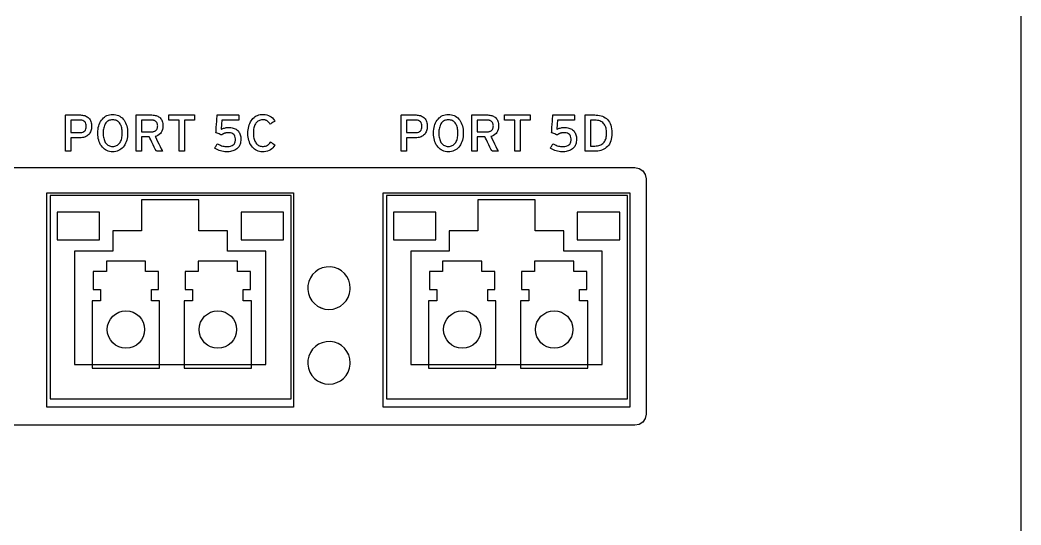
# Model space of a CAD drawing. Extents: x 1 to 47.7, y 0.2 to 35.
# Drawn here: x 40.567 to 43.246, y 12.412 to 13.763 of the extents above; entities that cross this region are included whole.
import ezdxf

# ---------------------------------------------------------------- set-up
doc = ezdxf.new("R2010")
doc.units = 0
doc.header["$MEASUREMENT"] = 0
for name, color, linetype in [('2_1__NONE__X', 7, 'CONTINUOUS'), ('2_5__PORTS_5C___5D__2__10-', 7, 'CONTINUOUS'), ('2_6__PORTS_5C___5D__2__100', 7, 'CONTINUOUS'), ('2_7__PORTS_5C___5D__1__10-', 7, 'CONTINUOUS'), ('7_0_____DWG', 7, 'CONTINUOUS')]:
    doc.layers.add(name, color=color, linetype=linetype)

msp = doc.modelspace()

# ---------------------------------------------------------------- linework, layer by layer
at = {"layer": '2_1__NONE__X'}
msp.add_lwpolyline([(40.4226, 13.3686), (40.7565, 13.3686), (40.9201, 13.3686), (41.0799, 13.3686), (41.2343, 13.3686), (41.3823, 13.3686), (41.5223, 13.3686), (41.6532, 13.3686), (41.7148, 13.3686), (41.7736, 13.3686), (41.8295, 13.3686), (41.8822, 13.3686), (41.9317, 13.3686), (41.9777, 13.3686), (42.0201, 13.3686), (42.0588, 13.3686), (42.0935, 13.3686), (42.1241, 13.3686), (42.1504, 13.3686), (42.1724, 13.3686), (42.1897, 13.3686), (42.2023, 13.3686), (42.21, 13.3686), (42.2126, 13.3686), (42.2243, 13.3662), (42.2338, 13.3598), (42.2402, 13.3503), (42.2426, 13.3386), (42.2426, 13.3386), (42.2426, 13.3368), (42.2426, 13.3315), (42.2426, 13.323), (42.2426, 13.3115), (42.2426, 13.2804), (42.2426, 13.2401), (42.2426, 13.1925), (42.2426, 13.1393), (42.2426, 13.0236), (42.2426, 12.9079), (42.2426, 12.8547), (42.2426, 12.807), (42.2426, 12.7668), (42.2426, 12.7357), (42.2426, 12.7242), (42.2426, 12.7157), (42.2426, 12.7104), (42.2426, 12.7086), (42.2402, 12.6969), (42.2338, 12.6874), (42.2243, 12.681), (42.2126, 12.6786), (42.21, 12.6786), (42.2023, 12.6786), (42.1897, 12.6786), (42.1724, 12.6786), (42.1504, 12.6786), (42.1241, 12.6786), (42.0935, 12.6786), (42.0588, 12.6786), (42.0201, 12.6786), (41.9777, 12.6786), (41.9317, 12.6786), (41.8822, 12.6786), (41.8295, 12.6786), (41.7736, 12.6786), (41.7148, 12.6786), (41.6532, 12.6786), (41.5223, 12.6786), (41.3823, 12.6786), (41.2343, 12.6786), (41.0799, 12.6786), (40.9201, 12.6786), (40.7565, 12.6786), (40.4226, 12.6786)], dxfattribs=at)
at = {"layer": '2_5__PORTS_5C___5D__2__10-'}
for points in [[(41.2991, 13.3011), (41.2991, 12.727), (40.639, 12.727), (40.639, 13.3011), (41.2991, 13.3011)], [(42.1991, 13.3011), (42.1991, 12.727), (41.539, 12.727), (41.539, 13.3011), (42.1991, 13.3011)], [(41.1226, 13.1445), (41.1226, 13.1996), (41.0458, 13.1996), (41.0458, 13.2823), (40.8922, 13.2823), (40.8922, 13.1996), (40.8155, 13.1996), (40.8155, 13.1445), (40.7131, 13.1445), (40.7131, 12.8414), (41.2249, 12.8414), (41.2249, 13.1445), (41.1226, 13.1445)], [(42.0226, 13.1445), (42.0226, 13.1996), (41.9458, 13.1996), (41.9458, 13.2823), (41.7922, 13.2823), (41.7922, 13.1996), (41.7155, 13.1996), (41.7155, 13.1445), (41.6131, 13.1445), (41.6131, 12.8414), (42.1249, 12.8414), (42.1249, 13.1445), (42.0226, 13.1445)], [(40.6664, 13.2491), (40.6664, 13.1748), (40.7803, 13.1748), (40.7803, 13.2491), (40.6664, 13.2491)], [(41.1586, 13.2491), (41.1586, 13.1748), (41.2726, 13.1748), (41.2726, 13.2491), (41.1586, 13.2491)], [(41.5663, 13.2491), (41.5663, 13.1748), (41.6803, 13.1748), (41.6803, 13.2491), (41.5663, 13.2491)], [(42.0586, 13.2491), (42.0586, 13.1748), (42.1726, 13.1748), (42.1726, 13.2491), (42.0586, 13.2491)]]:
    msp.add_lwpolyline(points, dxfattribs=at)
for points in [[(41.451, 13.0457), (41.45, 13.0568), (41.4469, 13.0671), (41.442, 13.0765), (41.4356, 13.0848), (41.4277, 13.0918), (41.4186, 13.0972), (41.4086, 13.1009), (41.3978, 13.1026), (41.3866, 13.1023), (41.376, 13.0999), (41.3663, 13.0956), (41.3576, 13.0896), (41.3502, 13.0822), (41.3442, 13.0735), (41.3399, 13.0638), (41.3375, 13.0532), (41.3371, 13.042), (41.3389, 13.0312), (41.3426, 13.0211), (41.348, 13.0121), (41.355, 13.0042), (41.3633, 12.9978), (41.3727, 12.9929), (41.383, 12.9898), (41.394, 12.9887), (41.4051, 12.9898), (41.4154, 12.9929), (41.4248, 12.9978), (41.4331, 13.0042), (41.44, 13.0121), (41.4455, 13.0211), (41.4492, 13.0312), (41.4509, 13.042), (41.451, 13.0457), (41.451, 13.0457), (41.451, 13.0457), (41.451, 13.0457), (41.451, 13.0457), (41.451, 13.0457), (41.451, 13.0457), (41.451, 13.0457), (41.451, 13.0457), (41.451, 13.0457), (41.451, 13.0457), (41.451, 13.0457), (41.451, 13.0457), (41.451, 13.0457), (41.451, 13.0457), (41.451, 13.0457)], [(41.451, 12.8458), (41.45, 12.8568), (41.4469, 12.8671), (41.442, 12.8765), (41.4356, 12.8848), (41.4277, 12.8918), (41.4186, 12.8972), (41.4086, 12.9009), (41.3978, 12.9026), (41.3866, 12.9023), (41.376, 12.8998), (41.3663, 12.8955), (41.3576, 12.8896), (41.3502, 12.8822), (41.3442, 12.8735), (41.3399, 12.8638), (41.3375, 12.8532), (41.3371, 12.842), (41.3389, 12.8312), (41.3426, 12.8211), (41.348, 12.8121), (41.355, 12.8042), (41.3633, 12.7978), (41.3727, 12.7929), (41.383, 12.7898), (41.394, 12.7888), (41.4051, 12.7898), (41.4154, 12.7929), (41.4248, 12.7978), (41.4331, 12.8042), (41.44, 12.8121), (41.4455, 12.8211), (41.4492, 12.8312), (41.4509, 12.842), (41.451, 12.8458), (41.451, 12.8458), (41.451, 12.8458), (41.451, 12.8458), (41.451, 12.8458), (41.451, 12.8458), (41.451, 12.8458), (41.451, 12.8458), (41.451, 12.8458), (41.451, 12.8458), (41.451, 12.8458), (41.451, 12.8458), (41.451, 12.8458), (41.451, 12.8458), (41.451, 12.8458), (41.451, 12.8458)]]:
    msp.add_lwpolyline(points, close=True, dxfattribs=at)
at = {"layer": '2_6__PORTS_5C___5D__2__100'}
for points in [[(41.2925, 13.2941), (40.6477, 13.2941), (40.6477, 12.7494), (41.2925, 12.7494), (41.2925, 13.2941)], [(42.1925, 13.2941), (41.5477, 13.2941), (41.5477, 12.7494), (42.1925, 12.7494), (42.1925, 13.2941)], [(40.9187, 13.0119), (40.9187, 13.042), (40.9382, 13.042), (40.9382, 13.0899), (40.9032, 13.0899), (40.9032, 13.118), (40.7982, 13.118), (40.7982, 13.0899), (40.7632, 13.0899), (40.7632, 13.042), (40.7827, 13.042), (40.7827, 13.0119), (40.7607, 13.0119), (40.7607, 12.8319), (40.9407, 12.8319), (40.9407, 13.0119), (40.9187, 13.0119)], [(41.1647, 13.0119), (41.1647, 13.042), (41.1842, 13.042), (41.1842, 13.0899), (41.1492, 13.0899), (41.1492, 13.118), (41.0442, 13.118), (41.0442, 13.0899), (41.0092, 13.0899), (41.0092, 13.042), (41.0287, 13.042), (41.0287, 13.0119), (41.0067, 13.0119), (41.0067, 12.8319), (41.1867, 12.8319), (41.1867, 13.0119), (41.1647, 13.0119)], [(41.8187, 13.0119), (41.8187, 13.042), (41.8382, 13.042), (41.8382, 13.0899), (41.8032, 13.0899), (41.8032, 13.118), (41.6982, 13.118), (41.6982, 13.0899), (41.6632, 13.0899), (41.6632, 13.042), (41.6827, 13.042), (41.6827, 13.0119), (41.6607, 13.0119), (41.6607, 12.8319), (41.8407, 12.8319), (41.8407, 13.0119), (41.8187, 13.0119)], [(42.0647, 13.0119), (42.0647, 13.042), (42.0842, 13.042), (42.0842, 13.0899), (42.0492, 13.0899), (42.0492, 13.118), (41.9442, 13.118), (41.9442, 13.0899), (41.9092, 13.0899), (41.9092, 13.042), (41.9287, 13.042), (41.9287, 13.0119), (41.9067, 13.0119), (41.9067, 12.8319), (42.0867, 12.8319), (42.0867, 13.0119), (42.0647, 13.0119)]]:
    msp.add_lwpolyline(points, dxfattribs=at)
for points in [[(41.451, 13.0457), (41.4499, 13.0568), (41.4469, 13.0671), (41.442, 13.0765), (41.4355, 13.0848), (41.4277, 13.0918), (41.4186, 13.0972), (41.4086, 13.1009), (41.3977, 13.1026), (41.3866, 13.1023), (41.376, 13.0999), (41.3662, 13.0956), (41.3576, 13.0896), (41.3502, 13.0822), (41.3442, 13.0735), (41.3399, 13.0638), (41.3375, 13.0532), (41.3371, 13.042), (41.3389, 13.0312), (41.3426, 13.0211), (41.348, 13.0121), (41.3549, 13.0042), (41.3632, 12.9978), (41.3726, 12.9929), (41.383, 12.9898), (41.394, 12.9887), (41.405, 12.9898), (41.4154, 12.9929), (41.4248, 12.9978), (41.4331, 13.0042), (41.44, 13.0121), (41.4454, 13.0211), (41.4491, 13.0312), (41.4509, 13.042), (41.451, 13.0457), (41.451, 13.0457), (41.451, 13.0457), (41.451, 13.0457), (41.451, 13.0457), (41.451, 13.0457), (41.451, 13.0457), (41.451, 13.0457), (41.451, 13.0457), (41.451, 13.0457), (41.451, 13.0457), (41.451, 13.0457), (41.451, 13.0457), (41.451, 13.0457), (41.451, 13.0457), (41.451, 13.0457)], [(40.8507, 12.8849), (40.8406, 12.8859), (40.8312, 12.8889), (40.8227, 12.8935), (40.8153, 12.8996), (40.8092, 12.907), (40.8046, 12.9155), (40.8017, 12.9249), (40.8007, 12.9349), (40.8017, 12.945), (40.8046, 12.9544), (40.8092, 12.9629), (40.8153, 12.9703), (40.8227, 12.9764), (40.8312, 12.981), (40.8406, 12.9839), (40.8507, 12.9849), (40.8608, 12.9839), (40.8702, 12.981), (40.8786, 12.9764), (40.886, 12.9703), (40.8922, 12.9629), (40.8968, 12.9544), (40.8997, 12.945), (40.9007, 12.9349), (40.8997, 12.9249), (40.8968, 12.9155), (40.8922, 12.907), (40.886, 12.8996), (40.8786, 12.8935), (40.8702, 12.8889), (40.8608, 12.8859)], [(41.0967, 12.8849), (41.0866, 12.8859), (41.0772, 12.8889), (41.0687, 12.8935), (41.0613, 12.8996), (41.0552, 12.907), (41.0506, 12.9155), (41.0477, 12.9249), (41.0467, 12.9349), (41.0477, 12.945), (41.0506, 12.9544), (41.0552, 12.9629), (41.0613, 12.9703), (41.0687, 12.9764), (41.0772, 12.981), (41.0866, 12.9839), (41.0967, 12.9849), (41.1068, 12.9839), (41.1161, 12.981), (41.1246, 12.9764), (41.132, 12.9703), (41.1382, 12.9629), (41.1428, 12.9544), (41.1457, 12.945), (41.1467, 12.9349), (41.1457, 12.9249), (41.1428, 12.9155), (41.1382, 12.907), (41.132, 12.8996), (41.1246, 12.8935), (41.1161, 12.8889), (41.1068, 12.8859)], [(41.7507, 12.8849), (41.7406, 12.8859), (41.7312, 12.8889), (41.7227, 12.8935), (41.7153, 12.8996), (41.7092, 12.907), (41.7046, 12.9155), (41.7017, 12.9249), (41.7007, 12.9349), (41.7017, 12.945), (41.7046, 12.9544), (41.7092, 12.9629), (41.7153, 12.9703), (41.7227, 12.9764), (41.7312, 12.981), (41.7406, 12.9839), (41.7507, 12.9849), (41.7608, 12.9839), (41.7701, 12.981), (41.7786, 12.9764), (41.786, 12.9703), (41.7921, 12.9629), (41.7967, 12.9544), (41.7997, 12.945), (41.8007, 12.9349), (41.7997, 12.9249), (41.7967, 12.9155), (41.7921, 12.907), (41.786, 12.8996), (41.7786, 12.8935), (41.7701, 12.8889), (41.7608, 12.8859)], [(41.9967, 12.8849), (41.9866, 12.8859), (41.9772, 12.8889), (41.9687, 12.8935), (41.9613, 12.8996), (41.9552, 12.907), (41.9506, 12.9155), (41.9477, 12.9249), (41.9467, 12.9349), (41.9477, 12.945), (41.9506, 12.9544), (41.9552, 12.9629), (41.9613, 12.9703), (41.9687, 12.9764), (41.9772, 12.981), (41.9866, 12.9839), (41.9967, 12.9849), (42.0067, 12.9839), (42.0161, 12.981), (42.0246, 12.9764), (42.032, 12.9703), (42.0381, 12.9629), (42.0428, 12.9544), (42.0457, 12.945), (42.0467, 12.9349), (42.0457, 12.9249), (42.0428, 12.9155), (42.0381, 12.907), (42.032, 12.8996), (42.0246, 12.8935), (42.0161, 12.8889), (42.0067, 12.8859)], [(41.451, 12.8458), (41.4499, 12.8568), (41.4469, 12.8671), (41.442, 12.8765), (41.4355, 12.8848), (41.4277, 12.8918), (41.4186, 12.8972), (41.4086, 12.9009), (41.3977, 12.9026), (41.3866, 12.9023), (41.376, 12.8998), (41.3662, 12.8955), (41.3576, 12.8896), (41.3502, 12.8822), (41.3442, 12.8735), (41.3399, 12.8638), (41.3375, 12.8532), (41.3371, 12.842), (41.3389, 12.8312), (41.3426, 12.8211), (41.348, 12.8121), (41.3549, 12.8042), (41.3632, 12.7978), (41.3726, 12.7929), (41.383, 12.7898), (41.394, 12.7888), (41.405, 12.7898), (41.4154, 12.7929), (41.4248, 12.7978), (41.4331, 12.8042), (41.44, 12.8121), (41.4454, 12.8211), (41.4491, 12.8312), (41.4509, 12.842), (41.451, 12.8458), (41.451, 12.8458), (41.451, 12.8458), (41.451, 12.8458), (41.451, 12.8458), (41.451, 12.8458), (41.451, 12.8458), (41.451, 12.8458), (41.451, 12.8458), (41.451, 12.8458), (41.451, 12.8458), (41.451, 12.8458), (41.451, 12.8458), (41.451, 12.8458), (41.451, 12.8458), (41.451, 12.8458)]]:
    msp.add_lwpolyline(points, close=True, dxfattribs=at)
at = {"layer": '2_7__PORTS_5C___5D__1__10-'}
for points in [[(41.2925, 13.2941), (40.6477, 13.2941), (40.6477, 12.7494), (41.2925, 12.7494), (41.2925, 13.2941)], [(42.1991, 13.3011), (42.1991, 12.727), (41.539, 12.727), (41.539, 13.3011), (42.1991, 13.3011)], [(42.0226, 13.1445), (42.0226, 13.1996), (41.9458, 13.1996), (41.9458, 13.2823), (41.7922, 13.2823), (41.7922, 13.1996), (41.7155, 13.1996), (41.7155, 13.1445), (41.6131, 13.1445), (41.6131, 12.8414), (42.1249, 12.8414), (42.1249, 13.1445), (42.0226, 13.1445)], [(41.5663, 13.2491), (41.5663, 13.1748), (41.6803, 13.1748), (41.6803, 13.2491), (41.5663, 13.2491)], [(42.0586, 13.2491), (42.0586, 13.1748), (42.1726, 13.1748), (42.1726, 13.2491), (42.0586, 13.2491)], [(40.9187, 13.0119), (40.9187, 13.042), (40.9382, 13.042), (40.9382, 13.0899), (40.9032, 13.0899), (40.9032, 13.118), (40.7982, 13.118), (40.7982, 13.0899), (40.7632, 13.0899), (40.7632, 13.042), (40.7827, 13.042), (40.7827, 13.0119), (40.7607, 13.0119), (40.7607, 12.8319), (40.9407, 12.8319), (40.9407, 13.0119), (40.9187, 13.0119)], [(41.1647, 13.0119), (41.1647, 13.042), (41.1842, 13.042), (41.1842, 13.0899), (41.1492, 13.0899), (41.1492, 13.118), (41.0442, 13.118), (41.0442, 13.0899), (41.0092, 13.0899), (41.0092, 13.042), (41.0287, 13.042), (41.0287, 13.0119), (41.0067, 13.0119), (41.0067, 12.8319), (41.1867, 12.8319), (41.1867, 13.0119), (41.1647, 13.0119)]]:
    msp.add_lwpolyline(points, dxfattribs=at)
for points in [[(41.451, 13.0457), (41.45, 13.0568), (41.4469, 13.0671), (41.442, 13.0765), (41.4356, 13.0848), (41.4277, 13.0918), (41.4186, 13.0972), (41.4086, 13.1009), (41.3978, 13.1026), (41.3866, 13.1023), (41.376, 13.0999), (41.3663, 13.0956), (41.3576, 13.0896), (41.3502, 13.0822), (41.3442, 13.0735), (41.3399, 13.0638), (41.3375, 13.0532), (41.3371, 13.042), (41.3389, 13.0312), (41.3426, 13.0211), (41.348, 13.0121), (41.355, 13.0042), (41.3633, 12.9978), (41.3727, 12.9929), (41.383, 12.9898), (41.394, 12.9887), (41.4051, 12.9898), (41.4154, 12.9929), (41.4248, 12.9978), (41.4331, 13.0042), (41.44, 13.0121), (41.4455, 13.0211), (41.4492, 13.0312), (41.4509, 13.042), (41.451, 13.0457), (41.451, 13.0457), (41.451, 13.0457), (41.451, 13.0457), (41.451, 13.0457), (41.451, 13.0457), (41.451, 13.0457), (41.451, 13.0457), (41.451, 13.0457), (41.451, 13.0457), (41.451, 13.0457), (41.451, 13.0457), (41.451, 13.0457), (41.451, 13.0457), (41.451, 13.0457), (41.451, 13.0457)], [(40.8507, 12.8849), (40.8406, 12.8859), (40.8312, 12.8889), (40.8227, 12.8935), (40.8153, 12.8996), (40.8092, 12.907), (40.8046, 12.9155), (40.8017, 12.9249), (40.8007, 12.9349), (40.8017, 12.945), (40.8046, 12.9544), (40.8092, 12.9629), (40.8153, 12.9703), (40.8227, 12.9764), (40.8312, 12.981), (40.8406, 12.9839), (40.8507, 12.9849), (40.8608, 12.9839), (40.8702, 12.981), (40.8786, 12.9764), (40.886, 12.9703), (40.8922, 12.9629), (40.8968, 12.9544), (40.8997, 12.945), (40.9007, 12.9349), (40.8997, 12.9249), (40.8968, 12.9155), (40.8922, 12.907), (40.886, 12.8996), (40.8786, 12.8935), (40.8702, 12.8889), (40.8608, 12.8859)], [(41.0967, 12.8849), (41.0866, 12.8859), (41.0772, 12.8889), (41.0687, 12.8935), (41.0613, 12.8996), (41.0552, 12.907), (41.0506, 12.9155), (41.0477, 12.9249), (41.0467, 12.9349), (41.0477, 12.945), (41.0506, 12.9544), (41.0552, 12.9629), (41.0613, 12.9703), (41.0687, 12.9764), (41.0772, 12.981), (41.0866, 12.9839), (41.0967, 12.9849), (41.1068, 12.9839), (41.1161, 12.981), (41.1246, 12.9764), (41.132, 12.9703), (41.1382, 12.9629), (41.1428, 12.9544), (41.1457, 12.945), (41.1467, 12.9349), (41.1457, 12.9249), (41.1428, 12.9155), (41.1382, 12.907), (41.132, 12.8996), (41.1246, 12.8935), (41.1161, 12.8889), (41.1068, 12.8859)], [(41.451, 12.8458), (41.45, 12.8568), (41.4469, 12.8671), (41.442, 12.8765), (41.4356, 12.8848), (41.4277, 12.8918), (41.4186, 12.8972), (41.4086, 12.9009), (41.3978, 12.9026), (41.3866, 12.9023), (41.376, 12.8998), (41.3663, 12.8955), (41.3576, 12.8896), (41.3502, 12.8822), (41.3442, 12.8735), (41.3399, 12.8638), (41.3375, 12.8532), (41.3371, 12.842), (41.3389, 12.8312), (41.3426, 12.8211), (41.348, 12.8121), (41.355, 12.8042), (41.3633, 12.7978), (41.3727, 12.7929), (41.383, 12.7898), (41.394, 12.7888), (41.4051, 12.7898), (41.4154, 12.7929), (41.4248, 12.7978), (41.4331, 12.8042), (41.44, 12.8121), (41.4455, 12.8211), (41.4492, 12.8312), (41.4509, 12.842), (41.451, 12.8458), (41.451, 12.8458), (41.451, 12.8458), (41.451, 12.8458), (41.451, 12.8458), (41.451, 12.8458), (41.451, 12.8458), (41.451, 12.8458), (41.451, 12.8458), (41.451, 12.8458), (41.451, 12.8458), (41.451, 12.8458), (41.451, 12.8458), (41.451, 12.8458), (41.451, 12.8458), (41.451, 12.8458)]]:
    msp.add_lwpolyline(points, close=True, dxfattribs=at)
at = {"layer": '7_0_____DWG'}
for points in [[(43.2459, 13.7739), (43.2459, 13.7114), (43.2459, 13.6479), (43.2459, 13.5834), (43.2459, 13.518), (43.2459, 13.4517), (43.2459, 13.3845), (43.2459, 13.3165), (43.2459, 13.2477), (43.2459, 13.1781), (43.2459, 13.1079), (43.2459, 13.037), (43.2459, 12.9654), (43.2459, 12.8932), (43.2459, 12.8205), (43.2459, 12.6735), (43.2459, 12.5247), (43.2459, 12.3745)], [(41.007, 13.4951), (41.007, 13.4121), (40.9929, 13.4121), (40.9929, 13.4951), (40.9655, 13.4951), (40.9655, 13.5093), (41.0345, 13.5093), (41.0345, 13.4951), (41.007, 13.4951)], [(41.9054, 13.4951), (41.9054, 13.4121), (41.8913, 13.4121), (41.8913, 13.4951), (41.8638, 13.4951), (41.8638, 13.5093), (41.9328, 13.5093), (41.9328, 13.4951), (41.9054, 13.4951)]]:
    msp.add_lwpolyline(points, dxfattribs=at)
for points in [[(40.7588, 13.4789), (40.7586, 13.4755), (40.7582, 13.4723), (40.7576, 13.4693), (40.7568, 13.4665), (40.7557, 13.4639), (40.7544, 13.4614), (40.7529, 13.4592), (40.7511, 13.4572), (40.7491, 13.4553), (40.747, 13.4537), (40.7447, 13.4523), (40.7423, 13.4511), (40.7397, 13.4501), (40.737, 13.4494), (40.7341, 13.4488), (40.7311, 13.4485), (40.7279, 13.4484), (40.7268, 13.4484), (40.7245, 13.4484), (40.721, 13.4484), (40.7169, 13.4484), (40.7126, 13.4484), (40.7086, 13.4484), (40.7054, 13.4484), (40.7034, 13.4484), (40.7029, 13.4482), (40.7029, 13.446), (40.7029, 13.4417), (40.7029, 13.4361), (40.7029, 13.4299), (40.7029, 13.4237), (40.7029, 13.4182), (40.7029, 13.4141), (40.7029, 13.4122), (40.7026, 13.4121), (40.7014, 13.4121), (40.6995, 13.4121), (40.6972, 13.4121), (40.6948, 13.4121), (40.6925, 13.4121), (40.6907, 13.4121), (40.6894, 13.4121), (40.6891, 13.4123), (40.6891, 13.4175), (40.6891, 13.4284), (40.6891, 13.4431), (40.6891, 13.4598), (40.6891, 13.4766), (40.6891, 13.4916), (40.6891, 13.503), (40.6891, 13.5089), (40.6898, 13.5093), (40.693, 13.5093), (40.6982, 13.5093), (40.7046, 13.5093), (40.7115, 13.5093), (40.7181, 13.5093), (40.7236, 13.5093), (40.7273, 13.5093), (40.7288, 13.5093), (40.7319, 13.5092), (40.7348, 13.5089), (40.7375, 13.5083), (40.7402, 13.5076), (40.7426, 13.5066), (40.745, 13.5055), (40.7472, 13.5042), (40.7493, 13.5026), (40.7512, 13.5008), (40.753, 13.4988), (40.7545, 13.4966), (40.7558, 13.4942), (40.7568, 13.4915), (40.7576, 13.4887), (40.7582, 13.4856), (40.7586, 13.4824)], [(40.8551, 13.4608), (40.8549, 13.4556), (40.8544, 13.4507), (40.8537, 13.446), (40.8526, 13.4416), (40.8513, 13.4374), (40.8497, 13.4335), (40.8478, 13.4298), (40.8456, 13.4264), (40.8431, 13.4232), (40.8404, 13.4203), (40.8374, 13.4178), (40.8343, 13.4156), (40.8309, 13.4139), (40.8273, 13.4125), (40.8234, 13.4115), (40.8194, 13.4108), (40.8151, 13.4106), (40.8109, 13.4108), (40.8069, 13.4115), (40.8031, 13.4125), (40.7995, 13.4139), (40.7962, 13.4156), (40.7931, 13.4178), (40.7902, 13.4203), (40.7875, 13.4232), (40.785, 13.4264), (40.7827, 13.4298), (40.7808, 13.4335), (40.7792, 13.4374), (40.7778, 13.4416), (40.7767, 13.446), (40.776, 13.4507), (40.7755, 13.4556), (40.7753, 13.4608), (40.7755, 13.4659), (40.776, 13.4709), (40.7767, 13.4755), (40.7778, 13.48), (40.7792, 13.4842), (40.7808, 13.4881), (40.7827, 13.4919), (40.785, 13.4953), (40.7875, 13.4985), (40.7902, 13.5014), (40.7931, 13.5038), (40.7962, 13.5059), (40.7995, 13.5077), (40.8031, 13.509), (40.8069, 13.51), (40.8109, 13.5106), (40.8151, 13.5109), (40.8194, 13.5106), (40.8234, 13.51), (40.8273, 13.509), (40.8309, 13.5077), (40.8343, 13.5059), (40.8374, 13.5038), (40.8404, 13.5014), (40.8431, 13.4985), (40.8456, 13.4953), (40.8478, 13.4919), (40.8497, 13.4881), (40.8513, 13.4842), (40.8526, 13.48), (40.8537, 13.4755), (40.8544, 13.4709), (40.8549, 13.4659)], [(40.9498, 13.4803), (40.9494, 13.4751), (40.9485, 13.4704), (40.9471, 13.4663), (40.9452, 13.4626), (40.9427, 13.4594), (40.9396, 13.4567), (40.9361, 13.4544), (40.932, 13.4527), (40.9292, 13.4516), (40.9303, 13.4492), (40.9326, 13.4446), (40.9355, 13.4385), (40.9388, 13.4317), (40.9421, 13.4249), (40.945, 13.4189), (40.9472, 13.4145), (40.9482, 13.4122), (40.948, 13.4121), (40.9466, 13.4121), (40.9444, 13.4121), (40.9418, 13.4121), (40.939, 13.4121), (40.9363, 13.4121), (40.934, 13.4121), (40.9325, 13.4121), (40.932, 13.4121), (40.9312, 13.4138), (40.9293, 13.4178), (40.9266, 13.4234), (40.9234, 13.4298), (40.9202, 13.4365), (40.9173, 13.4425), (40.9149, 13.4473), (40.9136, 13.4501), (40.9132, 13.4506), (40.9118, 13.4506), (40.9092, 13.4506), (40.9059, 13.4506), (40.9022, 13.4506), (40.8986, 13.4506), (40.8955, 13.4506), (40.8932, 13.4506), (40.8921, 13.4506), (40.8921, 13.4496), (40.8921, 13.4462), (40.8921, 13.441), (40.8921, 13.4347), (40.8921, 13.428), (40.8921, 13.4217), (40.8921, 13.4165), (40.8921, 13.4131), (40.8921, 13.4121), (40.8914, 13.4121), (40.8899, 13.4121), (40.8878, 13.4121), (40.8855, 13.4121), (40.8831, 13.4121), (40.881, 13.4121), (40.8793, 13.4121), (40.8784, 13.4121), (40.8783, 13.4132), (40.8783, 13.4204), (40.8783, 13.4325), (40.8783, 13.4478), (40.8783, 13.4646), (40.8783, 13.4809), (40.8783, 13.495), (40.8783, 13.5051), (40.8783, 13.5093), (40.8795, 13.5093), (40.8834, 13.5093), (40.8892, 13.5093), (40.896, 13.5093), (40.9031, 13.5093), (40.9098, 13.5093), (40.9152, 13.5093), (40.9187, 13.5093), (40.9203, 13.5093), (40.9232, 13.5092), (40.926, 13.5088), (40.9286, 13.5083), (40.9312, 13.5076), (40.9336, 13.5067), (40.9359, 13.5057), (40.9381, 13.5044), (40.9402, 13.503), (40.9422, 13.5013), (40.9439, 13.4994), (40.9455, 13.4973), (40.9468, 13.495), (40.9478, 13.4925), (40.9487, 13.4898), (40.9493, 13.4868), (40.9497, 13.4836)], [(41.1582, 13.4451), (41.158, 13.4412), (41.1576, 13.4376), (41.1569, 13.4342), (41.156, 13.431), (41.1548, 13.428), (41.1533, 13.4253), (41.1516, 13.4228), (41.1496, 13.4206), (41.1474, 13.4186), (41.1449, 13.4168), (41.1423, 13.4153), (41.1396, 13.414), (41.1366, 13.4129), (41.1335, 13.412), (41.1302, 13.4113), (41.1268, 13.4108), (41.1231, 13.4106), (41.1193, 13.4106), (41.1153, 13.4108), (41.1114, 13.4113), (41.1075, 13.412), (41.1038, 13.413), (41.1001, 13.4143), (41.0965, 13.4157), (41.0929, 13.4175), (41.0894, 13.4195), (41.0884, 13.4204), (41.0889, 13.4213), (41.0898, 13.4228), (41.0908, 13.4247), (41.092, 13.4268), (41.0931, 13.4287), (41.0941, 13.4305), (41.0948, 13.4317), (41.0951, 13.4322), (41.0977, 13.4308), (41.1007, 13.4294), (41.1036, 13.4281), (41.1066, 13.4271), (41.1096, 13.4262), (41.1126, 13.4255), (41.1157, 13.4251), (41.1187, 13.4248), (41.122, 13.4247), (41.1267, 13.425), (41.1309, 13.4259), (41.1345, 13.4273), (41.1374, 13.4291), (41.1399, 13.4315), (41.1417, 13.4344), (41.143, 13.4377), (41.1437, 13.4416), (41.1438, 13.4457), (41.1433, 13.4493), (41.1423, 13.4525), (41.1409, 13.4552), (41.139, 13.4574), (41.1366, 13.4592), (41.1337, 13.4605), (41.1304, 13.4614), (41.1266, 13.4618), (41.124, 13.4618), (41.1227, 13.4618), (41.1215, 13.4617), (41.1202, 13.4616), (41.1191, 13.4614), (41.1179, 13.4612), (41.1168, 13.461), (41.1157, 13.4607), (41.1147, 13.4604), (41.1137, 13.46), (41.1127, 13.4596), (41.1118, 13.4592), (41.1109, 13.4587), (41.11, 13.4581), (41.1091, 13.4576), (41.1082, 13.457), (41.1073, 13.4564), (41.1065, 13.4557), (41.106, 13.4559), (41.1045, 13.4565), (41.1024, 13.4574), (41.1, 13.4584), (41.0974, 13.4594), (41.095, 13.4604), (41.0931, 13.4612), (41.0918, 13.4617), (41.0915, 13.4619), (41.0917, 13.4644), (41.092, 13.4694), (41.0925, 13.4763), (41.093, 13.4842), (41.0935, 13.4923), (41.094, 13.4996), (41.0944, 13.5054), (41.0947, 13.5088), (41.0951, 13.5093), (41.0989, 13.5093), (41.1057, 13.5093), (41.1144, 13.5093), (41.1242, 13.5093), (41.1339, 13.5093), (41.1425, 13.5093), (41.149, 13.5093), (41.1523, 13.5093), (41.1526, 13.5091), (41.1526, 13.508), (41.1526, 13.5063), (41.1526, 13.5041), (41.1526, 13.5017), (41.1526, 13.4995), (41.1526, 13.4975), (41.1526, 13.4961), (41.1526, 13.4955), (41.1513, 13.4955), (41.1472, 13.4955), (41.1411, 13.4955), (41.1338, 13.4955), (41.1261, 13.4955), (41.1188, 13.4955), (41.1127, 13.4955), (41.1086, 13.4955), (41.1073, 13.4955), (41.1072, 13.4944), (41.107, 13.4919), (41.1068, 13.4884), (41.1065, 13.4843), (41.1062, 13.4801), (41.1059, 13.4762), (41.1056, 13.4731), (41.1055, 13.4712), (41.1061, 13.4711), (41.1079, 13.4722), (41.1099, 13.473), (41.1121, 13.4738), (41.1143, 13.4744), (41.1167, 13.475), (41.1192, 13.4754), (41.1218, 13.4756), (41.1245, 13.4758), (41.1278, 13.4758), (41.1313, 13.4755), (41.1346, 13.475), (41.1376, 13.4743), (41.1405, 13.4734), (41.1431, 13.4723), (41.1456, 13.471), (41.1478, 13.4694), (41.1498, 13.4676), (41.1515, 13.4657), (41.1531, 13.4636), (41.1544, 13.4613), (41.1556, 13.459), (41.1565, 13.4565), (41.1573, 13.4538), (41.1578, 13.4511), (41.1581, 13.4482)], [(41.2493, 13.4292), (41.2467, 13.4252), (41.2439, 13.4217), (41.2408, 13.4187), (41.2373, 13.4162), (41.2336, 13.4141), (41.2295, 13.4125), (41.2252, 13.4114), (41.2205, 13.4108), (41.2158, 13.4106), (41.2117, 13.411), (41.2078, 13.4117), (41.2042, 13.4127), (41.2008, 13.4141), (41.1975, 13.4159), (41.1945, 13.418), (41.1917, 13.4205), (41.1891, 13.4233), (41.1867, 13.4264), (41.1845, 13.4298), (41.1826, 13.4333), (41.181, 13.4371), (41.1797, 13.4412), (41.1786, 13.4455), (41.1778, 13.45), (41.1773, 13.4547), (41.1771, 13.4597), (41.1772, 13.4648), (41.1776, 13.4697), (41.1782, 13.4743), (41.1792, 13.4787), (41.1804, 13.4828), (41.1819, 13.4868), (41.1837, 13.4905), (41.1858, 13.4939), (41.1881, 13.4972), (41.1906, 13.5001), (41.1934, 13.5027), (41.1963, 13.5049), (41.1994, 13.5068), (41.2028, 13.5083), (41.2064, 13.5095), (41.2101, 13.5103), (41.2141, 13.5108), (41.2186, 13.5108), (41.2235, 13.5104), (41.2281, 13.5095), (41.2323, 13.5082), (41.2361, 13.5063), (41.2396, 13.504), (41.2428, 13.5013), (41.2456, 13.498), (41.248, 13.4943), (41.2487, 13.4926), (41.2478, 13.492), (41.2462, 13.491), (41.2443, 13.4898), (41.2422, 13.4884), (41.2401, 13.487), (41.2383, 13.4859), (41.237, 13.485), (41.2364, 13.4847), (41.2357, 13.4858), (41.2349, 13.4871), (41.234, 13.4883), (41.2332, 13.4894), (41.2323, 13.4904), (41.2313, 13.4913), (41.2304, 13.4922), (41.2294, 13.493), (41.2284, 13.4937), (41.2273, 13.4943), (41.2262, 13.4948), (41.225, 13.4952), (41.2237, 13.4956), (41.2223, 13.4959), (41.2209, 13.4961), (41.2194, 13.4963), (41.2178, 13.4964), (41.2158, 13.4963), (41.2131, 13.4961), (41.2105, 13.4956), (41.2082, 13.4949), (41.2059, 13.4939), (41.2039, 13.4927), (41.202, 13.4912), (41.2002, 13.4895), (41.1986, 13.4876), (41.1972, 13.4854), (41.1959, 13.483), (41.1947, 13.4804), (41.1938, 13.4777), (41.193, 13.4747), (41.1924, 13.4716), (41.1919, 13.4682), (41.1917, 13.4647), (41.1916, 13.461), (41.1916, 13.4573), (41.1919, 13.4538), (41.1923, 13.4505), (41.1929, 13.4474), (41.1937, 13.4444), (41.1946, 13.4416), (41.1957, 13.4391), (41.197, 13.4367), (41.1984, 13.4344), (41.2, 13.4324), (41.2017, 13.4306), (41.2036, 13.429), (41.2057, 13.4277), (41.2079, 13.4267), (41.2102, 13.4259), (41.2127, 13.4254), (41.2154, 13.4251), (41.2184, 13.4251), (41.2214, 13.4254), (41.2243, 13.426), (41.2269, 13.427), (41.2294, 13.4283), (41.2316, 13.4298), (41.2337, 13.4317), (41.2355, 13.434), (41.2372, 13.4365), (41.2378, 13.4371), (41.2388, 13.4364), (41.2403, 13.4354), (41.2422, 13.4341), (41.2442, 13.4327), (41.2461, 13.4314), (41.2477, 13.4302), (41.2489, 13.4294)], [(41.6571, 13.4789), (41.6569, 13.4755), (41.6566, 13.4723), (41.6559, 13.4693), (41.6551, 13.4665), (41.654, 13.4639), (41.6527, 13.4614), (41.6512, 13.4592), (41.6494, 13.4572), (41.6474, 13.4553), (41.6453, 13.4537), (41.6431, 13.4523), (41.6406, 13.4511), (41.6381, 13.4501), (41.6353, 13.4494), (41.6325, 13.4488), (41.6294, 13.4485), (41.6263, 13.4484), (41.6252, 13.4484), (41.6228, 13.4484), (41.6194, 13.4484), (41.6153, 13.4484), (41.611, 13.4484), (41.607, 13.4484), (41.6037, 13.4484), (41.6017, 13.4484), (41.6013, 13.4482), (41.6013, 13.446), (41.6013, 13.4417), (41.6013, 13.4361), (41.6013, 13.4299), (41.6013, 13.4237), (41.6013, 13.4182), (41.6013, 13.4141), (41.6013, 13.4122), (41.6009, 13.4121), (41.5997, 13.4121), (41.5978, 13.4121), (41.5956, 13.4121), (41.5931, 13.4121), (41.5909, 13.4121), (41.589, 13.4121), (41.5878, 13.4121), (41.5874, 13.4123), (41.5874, 13.4175), (41.5874, 13.4284), (41.5874, 13.4431), (41.5874, 13.4598), (41.5874, 13.4766), (41.5874, 13.4916), (41.5874, 13.503), (41.5874, 13.5089), (41.5881, 13.5093), (41.5913, 13.5093), (41.5965, 13.5093), (41.6029, 13.5093), (41.6098, 13.5093), (41.6164, 13.5093), (41.6219, 13.5093), (41.6256, 13.5093), (41.6272, 13.5093), (41.6302, 13.5092), (41.6331, 13.5089), (41.6358, 13.5083), (41.6385, 13.5076), (41.641, 13.5066), (41.6433, 13.5055), (41.6455, 13.5042), (41.6476, 13.5026), (41.6495, 13.5008), (41.6513, 13.4988), (41.6528, 13.4966), (41.6541, 13.4942), (41.6551, 13.4915), (41.656, 13.4887), (41.6566, 13.4856), (41.6569, 13.4824)], [(41.7534, 13.4608), (41.7532, 13.4556), (41.7527, 13.4507), (41.752, 13.446), (41.751, 13.4416), (41.7496, 13.4374), (41.748, 13.4335), (41.7461, 13.4298), (41.7439, 13.4264), (41.7414, 13.4232), (41.7387, 13.4203), (41.7358, 13.4178), (41.7326, 13.4156), (41.7292, 13.4139), (41.7256, 13.4125), (41.7218, 13.4115), (41.7177, 13.4108), (41.7134, 13.4106), (41.7092, 13.4108), (41.7052, 13.4115), (41.7014, 13.4125), (41.6978, 13.4139), (41.6945, 13.4156), (41.6914, 13.4178), (41.6885, 13.4203), (41.6858, 13.4232), (41.6833, 13.4264), (41.6811, 13.4298), (41.6791, 13.4335), (41.6775, 13.4374), (41.6761, 13.4416), (41.6751, 13.446), (41.6743, 13.4507), (41.6738, 13.4556), (41.6736, 13.4608), (41.6738, 13.4659), (41.6743, 13.4709), (41.6751, 13.4755), (41.6761, 13.48), (41.6775, 13.4842), (41.6791, 13.4881), (41.6811, 13.4919), (41.6833, 13.4953), (41.6858, 13.4985), (41.6885, 13.5014), (41.6914, 13.5038), (41.6945, 13.5059), (41.6978, 13.5077), (41.7014, 13.509), (41.7052, 13.51), (41.7092, 13.5106), (41.7134, 13.5109), (41.7177, 13.5106), (41.7218, 13.51), (41.7256, 13.509), (41.7292, 13.5077), (41.7326, 13.5059), (41.7358, 13.5038), (41.7387, 13.5014), (41.7414, 13.4985), (41.7439, 13.4953), (41.7461, 13.4919), (41.748, 13.4881), (41.7496, 13.4842), (41.751, 13.48), (41.752, 13.4755), (41.7527, 13.4709), (41.7532, 13.4659)], [(41.8481, 13.4803), (41.8478, 13.4751), (41.8469, 13.4704), (41.8454, 13.4663), (41.8435, 13.4626), (41.841, 13.4594), (41.8379, 13.4567), (41.8344, 13.4544), (41.8303, 13.4527), (41.8275, 13.4516), (41.8287, 13.4492), (41.8309, 13.4446), (41.8339, 13.4385), (41.8372, 13.4317), (41.8404, 13.4249), (41.8433, 13.4189), (41.8455, 13.4145), (41.8466, 13.4122), (41.8463, 13.4121), (41.8449, 13.4121), (41.8428, 13.4121), (41.8401, 13.4121), (41.8373, 13.4121), (41.8346, 13.4121), (41.8324, 13.4121), (41.8308, 13.4121), (41.8303, 13.4121), (41.8295, 13.4138), (41.8276, 13.4178), (41.8249, 13.4234), (41.8217, 13.4298), (41.8185, 13.4365), (41.8156, 13.4425), (41.8133, 13.4473), (41.8119, 13.4501), (41.8115, 13.4506), (41.8101, 13.4506), (41.8075, 13.4506), (41.8042, 13.4506), (41.8005, 13.4506), (41.7969, 13.4506), (41.7938, 13.4506), (41.7915, 13.4506), (41.7904, 13.4506), (41.7904, 13.4496), (41.7904, 13.4462), (41.7904, 13.441), (41.7904, 13.4347), (41.7904, 13.428), (41.7904, 13.4217), (41.7904, 13.4165), (41.7904, 13.4131), (41.7904, 13.4121), (41.7897, 13.4121), (41.7882, 13.4121), (41.7862, 13.4121), (41.7838, 13.4121), (41.7814, 13.4121), (41.7793, 13.4121), (41.7776, 13.4121), (41.7767, 13.4121), (41.7766, 13.4132), (41.7766, 13.4204), (41.7766, 13.4325), (41.7766, 13.4478), (41.7766, 13.4646), (41.7766, 13.4809), (41.7766, 13.495), (41.7766, 13.5051), (41.7766, 13.5093), (41.7779, 13.5093), (41.7817, 13.5093), (41.7875, 13.5093), (41.7943, 13.5093), (41.8014, 13.5093), (41.8081, 13.5093), (41.8136, 13.5093), (41.817, 13.5093), (41.8187, 13.5093), (41.8215, 13.5092), (41.8243, 13.5088), (41.827, 13.5083), (41.8295, 13.5076), (41.8319, 13.5067), (41.8342, 13.5057), (41.8364, 13.5044), (41.8385, 13.503), (41.8405, 13.5013), (41.8423, 13.4994), (41.8438, 13.4973), (41.8451, 13.495), (41.8462, 13.4925), (41.847, 13.4898), (41.8476, 13.4868), (41.848, 13.4836)], [(42.0565, 13.4451), (42.0564, 13.4412), (42.0559, 13.4376), (42.0553, 13.4342), (42.0543, 13.431), (42.0531, 13.428), (42.0516, 13.4253), (42.0499, 13.4228), (42.0479, 13.4206), (42.0457, 13.4186), (42.0433, 13.4168), (42.0407, 13.4153), (42.0379, 13.414), (42.0349, 13.4129), (42.0318, 13.412), (42.0285, 13.4113), (42.0251, 13.4108), (42.0215, 13.4106), (42.0176, 13.4106), (42.0136, 13.4108), (42.0097, 13.4113), (42.0059, 13.412), (42.0021, 13.413), (41.9984, 13.4143), (41.9948, 13.4157), (41.9912, 13.4175), (41.9877, 13.4195), (41.9867, 13.4204), (41.9872, 13.4213), (41.9881, 13.4228), (41.9892, 13.4247), (41.9903, 13.4268), (41.9915, 13.4287), (41.9924, 13.4305), (41.9931, 13.4317), (41.9934, 13.4322), (41.996, 13.4308), (41.999, 13.4294), (42.0019, 13.4281), (42.0049, 13.4271), (42.0079, 13.4262), (42.0109, 13.4255), (42.014, 13.4251), (42.0171, 13.4248), (42.0203, 13.4247), (42.0251, 13.425), (42.0292, 13.4259), (42.0328, 13.4273), (42.0358, 13.4291), (42.0382, 13.4315), (42.04, 13.4344), (42.0413, 13.4377), (42.042, 13.4416), (42.0421, 13.4457), (42.0416, 13.4493), (42.0407, 13.4525), (42.0392, 13.4552), (42.0373, 13.4574), (42.0349, 13.4592), (42.0321, 13.4605), (42.0287, 13.4614), (42.0249, 13.4618), (42.0223, 13.4618), (42.021, 13.4618), (42.0198, 13.4617), (42.0186, 13.4616), (42.0174, 13.4614), (42.0162, 13.4612), (42.0151, 13.461), (42.0141, 13.4607), (42.013, 13.4604), (42.012, 13.46), (42.0111, 13.4596), (42.0101, 13.4592), (42.0092, 13.4587), (42.0083, 13.4581), (42.0074, 13.4576), (42.0065, 13.457), (42.0057, 13.4564), (42.0048, 13.4557), (42.0043, 13.4559), (42.0029, 13.4565), (42.0008, 13.4574), (41.9983, 13.4584), (41.9958, 13.4594), (41.9934, 13.4604), (41.9914, 13.4612), (41.9901, 13.4617), (41.9898, 13.4619), (41.99, 13.4644), (41.9903, 13.4694), (41.9908, 13.4763), (41.9913, 13.4842), (41.9919, 13.4923), (41.9924, 13.4996), (41.9928, 13.5054), (41.993, 13.5088), (41.9935, 13.5093), (41.9972, 13.5093), (42.004, 13.5093), (42.0128, 13.5093), (42.0225, 13.5093), (42.0322, 13.5093), (42.0408, 13.5093), (42.0473, 13.5093), (42.0506, 13.5093), (42.0509, 13.5091), (42.0509, 13.508), (42.0509, 13.5063), (42.0509, 13.5041), (42.0509, 13.5017), (42.0509, 13.4995), (42.0509, 13.4975), (42.0509, 13.4961), (42.0509, 13.4955), (42.0496, 13.4955), (42.0455, 13.4955), (42.0394, 13.4955), (42.0321, 13.4955), (42.0244, 13.4955), (42.0171, 13.4955), (42.011, 13.4955), (42.0069, 13.4955), (42.0056, 13.4955), (42.0055, 13.4944), (42.0054, 13.4919), (42.0051, 13.4884), (42.0048, 13.4843), (42.0045, 13.4801), (42.0042, 13.4762), (42.004, 13.4731), (42.0038, 13.4712), (42.0044, 13.4711), (42.0063, 13.4722), (42.0083, 13.473), (42.0104, 13.4738), (42.0126, 13.4744), (42.015, 13.475), (42.0175, 13.4754), (42.0201, 13.4756), (42.0228, 13.4758), (42.0261, 13.4758), (42.0296, 13.4755), (42.0329, 13.475), (42.036, 13.4743), (42.0388, 13.4734), (42.0415, 13.4723), (42.0439, 13.471), (42.0461, 13.4694), (42.0481, 13.4676), (42.0499, 13.4657), (42.0514, 13.4636), (42.0528, 13.4613), (42.0539, 13.459), (42.0549, 13.4565), (42.0556, 13.4538), (42.0561, 13.4511), (42.0564, 13.4482)], [(42.1514, 13.4607), (42.1511, 13.4549), (42.1505, 13.4494), (42.1496, 13.4444), (42.1482, 13.4397), (42.1465, 13.4354), (42.1444, 13.4315), (42.1419, 13.428), (42.1391, 13.4249), (42.136, 13.4221), (42.1327, 13.4198), (42.1292, 13.4177), (42.1256, 13.416), (42.1218, 13.4145), (42.1178, 13.4135), (42.1137, 13.4127), (42.1093, 13.4122), (42.1055, 13.4121), (42.1042, 13.4121), (42.1014, 13.4121), (42.0975, 13.4121), (42.093, 13.4121), (42.0885, 13.4121), (42.0845, 13.4121), (42.0815, 13.4121), (42.0799, 13.4121), (42.0799, 13.4141), (42.0799, 13.4226), (42.0799, 13.4359), (42.0799, 13.4521), (42.0799, 13.4693), (42.0799, 13.4856), (42.0799, 13.4989), (42.0799, 13.5073), (42.0799, 13.5093), (42.0815, 13.5093), (42.0845, 13.5093), (42.0885, 13.5093), (42.093, 13.5093), (42.0975, 13.5093), (42.1014, 13.5093), (42.1042, 13.5093), (42.1055, 13.5093), (42.1094, 13.5092), (42.1138, 13.5088), (42.118, 13.5081), (42.122, 13.5071), (42.1259, 13.5057), (42.1295, 13.504), (42.133, 13.502), (42.1363, 13.4996), (42.1394, 13.4969), (42.1421, 13.4938), (42.1445, 13.4902), (42.1466, 13.4863), (42.1483, 13.482), (42.1496, 13.4772), (42.1505, 13.4721), (42.1512, 13.4666)], [(40.7444, 13.4789), (40.7441, 13.4827), (40.7433, 13.486), (40.742, 13.4888), (40.7403, 13.4912), (40.7382, 13.493), (40.7356, 13.4944), (40.7325, 13.4952), (40.729, 13.4956), (40.7276, 13.4956), (40.7251, 13.4956), (40.7214, 13.4956), (40.717, 13.4956), (40.7124, 13.4956), (40.7082, 13.4956), (40.7049, 13.4956), (40.7031, 13.4956), (40.7029, 13.4951), (40.7029, 13.4923), (40.7029, 13.4876), (40.7029, 13.4819), (40.7029, 13.4758), (40.7029, 13.47), (40.7029, 13.4654), (40.7029, 13.4625), (40.7031, 13.462), (40.7049, 13.462), (40.7082, 13.462), (40.7124, 13.462), (40.717, 13.462), (40.7214, 13.462), (40.7251, 13.462), (40.7276, 13.462), (40.729, 13.4621), (40.7326, 13.4625), (40.7357, 13.4634), (40.7384, 13.4647), (40.7405, 13.4666), (40.7422, 13.4689), (40.7434, 13.4718), (40.7441, 13.4751)], [(40.8407, 13.4608), (40.8406, 13.4646), (40.8403, 13.4682), (40.8399, 13.4716), (40.8393, 13.4748), (40.8385, 13.4779), (40.8375, 13.4807), (40.8363, 13.4833), (40.835, 13.4858), (40.8335, 13.488), (40.8318, 13.4899), (40.8299, 13.4916), (40.8279, 13.493), (40.8256, 13.4942), (40.8233, 13.4951), (40.8207, 13.4958), (40.818, 13.4962), (40.8151, 13.4964), (40.8123, 13.4962), (40.8096, 13.4958), (40.8071, 13.4951), (40.8048, 13.4942), (40.8026, 13.493), (40.8006, 13.4916), (40.7987, 13.4899), (40.797, 13.488), (40.7955, 13.4858), (40.7941, 13.4833), (40.793, 13.4807), (40.792, 13.4779), (40.7911, 13.4748), (40.7905, 13.4716), (40.79, 13.4682), (40.7898, 13.4646), (40.7897, 13.4608), (40.7898, 13.457), (40.79, 13.4534), (40.7905, 13.45), (40.7911, 13.4468), (40.792, 13.4438), (40.793, 13.441), (40.7941, 13.4384), (40.7955, 13.436), (40.797, 13.4337), (40.7987, 13.4317), (40.8006, 13.43), (40.8026, 13.4285), (40.8048, 13.4272), (40.8071, 13.4263), (40.8096, 13.4256), (40.8123, 13.4252), (40.8151, 13.4251), (40.818, 13.4252), (40.8207, 13.4256), (40.8233, 13.4263), (40.8256, 13.4272), (40.8279, 13.4285), (40.8299, 13.43), (40.8318, 13.4317), (40.8335, 13.4337), (40.835, 13.436), (40.8363, 13.4384), (40.8375, 13.441), (40.8385, 13.4438), (40.8393, 13.4468), (40.8399, 13.45), (40.8403, 13.4534), (40.8406, 13.457)], [(40.9356, 13.4798), (40.9355, 13.4816), (40.9353, 13.4833), (40.935, 13.4849), (40.9345, 13.4864), (40.934, 13.4877), (40.9333, 13.489), (40.9325, 13.4901), (40.9316, 13.4911), (40.9306, 13.4921), (40.9295, 13.4929), (40.9283, 13.4936), (40.927, 13.4943), (40.9257, 13.4948), (40.9242, 13.4951), (40.9227, 13.4954), (40.921, 13.4956), (40.9195, 13.4956), (40.9182, 13.4956), (40.9151, 13.4956), (40.9109, 13.4956), (40.9062, 13.4956), (40.9014, 13.4956), (40.8971, 13.4956), (40.8938, 13.4956), (40.8922, 13.4956), (40.8921, 13.495), (40.8921, 13.4923), (40.8921, 13.488), (40.8921, 13.4827), (40.8921, 13.4772), (40.8921, 13.4719), (40.8921, 13.4676), (40.8921, 13.4649), (40.8922, 13.4643), (40.8938, 13.4643), (40.8971, 13.4643), (40.9014, 13.4643), (40.9062, 13.4643), (40.9109, 13.4643), (40.9151, 13.4643), (40.9182, 13.4643), (40.9195, 13.4643), (40.921, 13.4643), (40.9226, 13.4645), (40.9241, 13.4647), (40.9256, 13.4651), (40.9269, 13.4656), (40.9282, 13.4661), (40.9294, 13.4668), (40.9305, 13.4676), (40.9315, 13.4685), (40.9324, 13.4696), (40.9332, 13.4707), (40.9339, 13.4719), (40.9345, 13.4733), (40.9349, 13.4747), (40.9353, 13.4763), (40.9355, 13.478)], [(41.6427, 13.4789), (41.6424, 13.4827), (41.6416, 13.486), (41.6404, 13.4888), (41.6387, 13.4912), (41.6365, 13.493), (41.6339, 13.4944), (41.6308, 13.4952), (41.6273, 13.4956), (41.6259, 13.4956), (41.6234, 13.4956), (41.6197, 13.4956), (41.6153, 13.4956), (41.6107, 13.4956), (41.6065, 13.4956), (41.6032, 13.4956), (41.6014, 13.4956), (41.6013, 13.4951), (41.6013, 13.4923), (41.6013, 13.4876), (41.6013, 13.4819), (41.6013, 13.4758), (41.6013, 13.47), (41.6013, 13.4654), (41.6013, 13.4625), (41.6014, 13.462), (41.6032, 13.462), (41.6065, 13.462), (41.6107, 13.462), (41.6153, 13.462), (41.6197, 13.462), (41.6234, 13.462), (41.6259, 13.462), (41.6273, 13.4621), (41.6309, 13.4625), (41.6341, 13.4634), (41.6367, 13.4647), (41.6389, 13.4666), (41.6406, 13.4689), (41.6418, 13.4718), (41.6425, 13.4751)], [(41.739, 13.4608), (41.7389, 13.4646), (41.7387, 13.4682), (41.7382, 13.4716), (41.7376, 13.4748), (41.7368, 13.4779), (41.7358, 13.4807), (41.7346, 13.4833), (41.7333, 13.4858), (41.7318, 13.488), (41.7301, 13.4899), (41.7282, 13.4916), (41.7262, 13.493), (41.724, 13.4942), (41.7216, 13.4951), (41.719, 13.4958), (41.7163, 13.4962), (41.7134, 13.4964), (41.7106, 13.4962), (41.708, 13.4958), (41.7054, 13.4951), (41.7031, 13.4942), (41.7009, 13.493), (41.6989, 13.4916), (41.6971, 13.4899), (41.6954, 13.488), (41.6938, 13.4858), (41.6925, 13.4833), (41.6913, 13.4807), (41.6903, 13.4779), (41.6895, 13.4748), (41.6888, 13.4716), (41.6884, 13.4682), (41.6881, 13.4646), (41.688, 13.4608), (41.6881, 13.457), (41.6884, 13.4534), (41.6888, 13.45), (41.6895, 13.4468), (41.6903, 13.4438), (41.6913, 13.441), (41.6925, 13.4384), (41.6938, 13.436), (41.6954, 13.4337), (41.6971, 13.4317), (41.6989, 13.43), (41.7009, 13.4285), (41.7031, 13.4272), (41.7054, 13.4263), (41.708, 13.4256), (41.7106, 13.4252), (41.7134, 13.4251), (41.7163, 13.4252), (41.719, 13.4256), (41.7216, 13.4263), (41.724, 13.4272), (41.7262, 13.4285), (41.7282, 13.43), (41.7301, 13.4317), (41.7318, 13.4337), (41.7333, 13.436), (41.7346, 13.4384), (41.7358, 13.441), (41.7368, 13.4438), (41.7376, 13.4468), (41.7382, 13.45), (41.7387, 13.4534), (41.7389, 13.457)], [(41.8339, 13.4798), (41.8338, 13.4816), (41.8336, 13.4833), (41.8333, 13.4849), (41.8328, 13.4864), (41.8323, 13.4877), (41.8316, 13.489), (41.8309, 13.4901), (41.83, 13.4911), (41.829, 13.4921), (41.8279, 13.4929), (41.8267, 13.4936), (41.8254, 13.4943), (41.824, 13.4948), (41.8225, 13.4951), (41.821, 13.4954), (41.8193, 13.4956), (41.8178, 13.4956), (41.8165, 13.4956), (41.8134, 13.4956), (41.8093, 13.4956), (41.8045, 13.4956), (41.7997, 13.4956), (41.7954, 13.4956), (41.7921, 13.4956), (41.7905, 13.4956), (41.7904, 13.495), (41.7904, 13.4923), (41.7904, 13.488), (41.7904, 13.4827), (41.7904, 13.4772), (41.7904, 13.4719), (41.7904, 13.4676), (41.7904, 13.4649), (41.7905, 13.4643), (41.7921, 13.4643), (41.7954, 13.4643), (41.7997, 13.4643), (41.8045, 13.4643), (41.8093, 13.4643), (41.8134, 13.4643), (41.8165, 13.4643), (41.8178, 13.4643), (41.8193, 13.4643), (41.8209, 13.4645), (41.8225, 13.4647), (41.8239, 13.4651), (41.8253, 13.4656), (41.8265, 13.4661), (41.8277, 13.4668), (41.8288, 13.4676), (41.8299, 13.4685), (41.8308, 13.4696), (41.8316, 13.4707), (41.8323, 13.4719), (41.8328, 13.4733), (41.8333, 13.4747), (41.8336, 13.4763), (41.8338, 13.478)], [(42.137, 13.4607), (42.1369, 13.4644), (42.1366, 13.4678), (42.1361, 13.4711), (42.1354, 13.4742), (42.1345, 13.4771), (42.1333, 13.4798), (42.132, 13.4824), (42.1305, 13.4847), (42.1287, 13.4869), (42.1266, 13.4889), (42.1243, 13.4906), (42.1217, 13.492), (42.1189, 13.4932), (42.1158, 13.4941), (42.1124, 13.4947), (42.1088, 13.4951), (42.1055, 13.4952), (42.1049, 13.4952), (42.1036, 13.4952), (42.1019, 13.4952), (42.0999, 13.4952), (42.0979, 13.4952), (42.096, 13.4952), (42.0947, 13.4952), (42.094, 13.4952), (42.094, 13.4938), (42.094, 13.4878), (42.094, 13.4784), (42.094, 13.4668), (42.094, 13.4546), (42.094, 13.4431), (42.094, 13.4336), (42.094, 13.4276), (42.094, 13.4262), (42.0947, 13.4262), (42.096, 13.4262), (42.0979, 13.4262), (42.0999, 13.4262), (42.1019, 13.4262), (42.1036, 13.4262), (42.1049, 13.4262), (42.1055, 13.4262), (42.1088, 13.4264), (42.1124, 13.4267), (42.1158, 13.4274), (42.1189, 13.4283), (42.1217, 13.4295), (42.1243, 13.431), (42.1266, 13.4327), (42.1287, 13.4347), (42.1305, 13.4369), (42.132, 13.4393), (42.1333, 13.4418), (42.1345, 13.4445), (42.1354, 13.4474), (42.1361, 13.4505), (42.1366, 13.4537), (42.1369, 13.4571)]]:
    msp.add_lwpolyline(points, close=True, dxfattribs=at)

doc.saveas('drawing.dxf')
